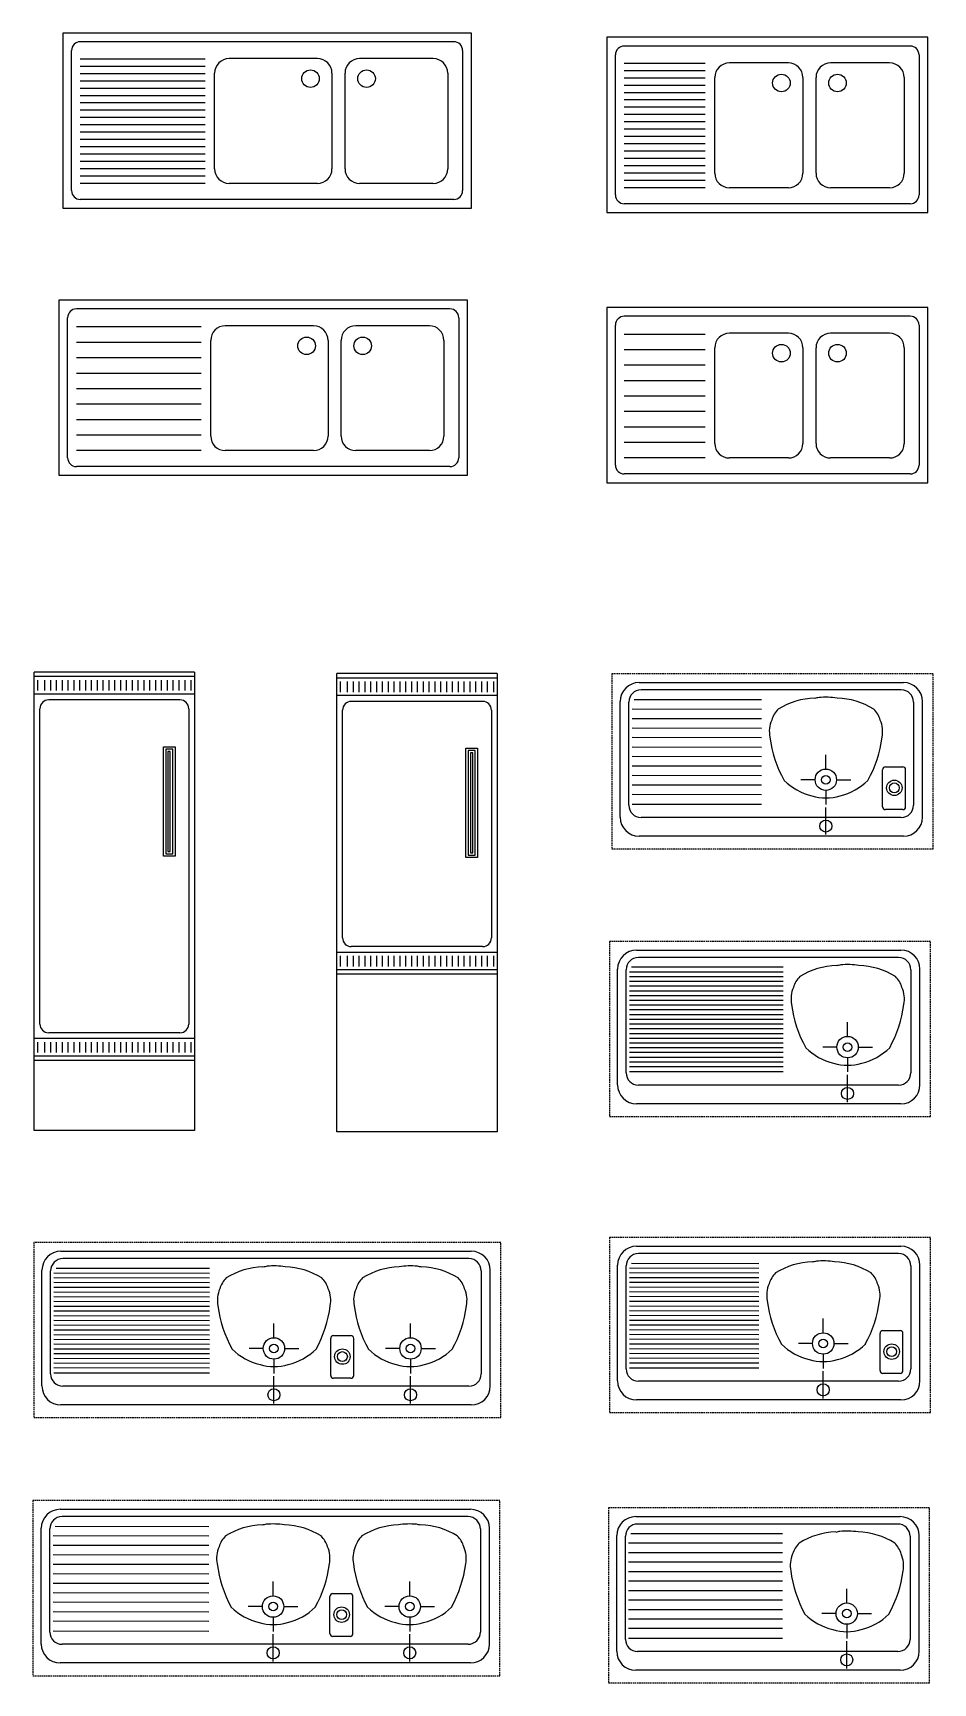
# Model space of a CAD drawing. Header units: millimetres. Extents: x 88 to 1405, y 80 to 747.
# Drawn here: x 88 to 449, y 85 to 747 of the extents above; entities that cross this region are included whole.
import ezdxf

# ---------------------------------------------------------------- set-up
doc = ezdxf.new("R2010")
doc.units = ezdxf.units.MM
doc.linetypes.add('AI9-LType1', pattern=[0.879429, 0.586286, -0.293143])

# ---------------------------------------------------------------- blocks, each defined once
blk = doc.blocks.new('10')
at = {"color": 0}
for p, q in [((3826.28, 14051.46), (3826.28, 13981.11)), ((3990.44, 14051.46), (3826.28, 14051.46)), ((3990.44, 13981.11), (3990.44, 14051.46)), ((3829.8, 13988.14), (3829.8, 14044.43)), ((3983.4, 14047.94), (3833.31, 14047.94)), ((3986.92, 14044.43), (3986.92, 13988.14)), ((3883.44, 14040.98), (3833.31, 14040.98)), ((3883.44, 14038.04), (3833.31, 14038.04)), ((3928.56, 14041.16), (3893.14, 14041.16)), ((3975.11, 14041.16), (3945.54, 14041.16)), ((3883.44, 14035.1), (3833.31, 14035.1)), ((3883.44, 14032.16), (3833.31, 14032.16)), ((3887.28, 13996.89), (3887.28, 14035.29)), ((3934.43, 14035.29), (3934.43, 13996.89)), ((3939.68, 13996.89), (3939.68, 14035.29)), ((3980.97, 14035.29), (3980.97, 13996.89)), ((3883.44, 14029.23), (3833.31, 14029.23)), ((3883.44, 14026.29), (3833.31, 14026.29)), ((3883.44, 14023.35), (3833.31, 14023.35)), ((3883.44, 14020.41), (3833.31, 14020.41)), ((3883.44, 14017.47), (3833.31, 14017.47)), ((3883.44, 14014.53), (3833.31, 14014.53)), ((3883.44, 14011.6), (3833.31, 14011.6)), ((3883.44, 14008.66), (3833.31, 14008.66)), ((3883.44, 14005.72), (3833.31, 14005.72)), ((3883.44, 14002.78), (3833.31, 14002.78)), ((3883.44, 13999.84), (3833.31, 13999.84)), ((3883.44, 13996.91), (3833.31, 13996.91)), ((3883.44, 13993.97), (3833.31, 13993.97)), ((3883.44, 13991.03), (3833.31, 13991.03)), ((3983.4, 13984.63), (3833.31, 13984.63)), ((3928.56, 13991.03), (3893.14, 13991.03)), ((3975.11, 13991.03), (3945.54, 13991.03)), ((3826.28, 13981.11), (3990.44, 13981.11))]:
    blk.add_line(p, q, dxfattribs=at)
for centre in [(3925.79, 14033.12), (3948.33, 14033.12)]:
    blk.add_circle(centre, 3.53, dxfattribs=at)
for points in [[(3833.31, 14047.94), (3831.37, 14047.94), (3829.8, 14046.37), (3829.8, 14044.43)], [(3986.92, 14044.43), (3986.92, 14046.37), (3985.35, 14047.94), (3983.4, 14047.94)], [(3893.14, 14041.16), (3889.9, 14041.16), (3887.28, 14038.53), (3887.28, 14035.29)], [(3934.43, 14035.29), (3934.43, 14038.53), (3931.8, 14041.16), (3928.56, 14041.16)], [(3945.54, 14041.16), (3942.31, 14041.16), (3939.68, 14038.53), (3939.68, 14035.29)], [(3980.97, 14035.29), (3980.97, 14038.53), (3978.35, 14041.16), (3975.11, 14041.16)], [(3887.28, 13996.89), (3887.28, 13993.65), (3889.9, 13991.03), (3893.14, 13991.03)], [(3928.56, 13991.03), (3931.8, 13991.03), (3934.43, 13993.65), (3934.43, 13996.89)], [(3939.68, 13996.89), (3939.68, 13993.65), (3942.31, 13991.03), (3945.54, 13991.03)], [(3975.11, 13991.03), (3978.35, 13991.03), (3980.97, 13993.65), (3980.97, 13996.89)], [(3829.8, 13988.14), (3829.8, 13986.2), (3831.37, 13984.63), (3833.31, 13984.63)], [(3983.4, 13984.63), (3985.35, 13984.63), (3986.92, 13986.2), (3986.92, 13988.14)]]:
    blk.add_open_spline(points, degree=3, dxfattribs=at)
blk = doc.blocks.new('11')
at = {"color": 0}
for p, q in [((4068.43, 14049.73), (4068.43, 13979.37)), ((4197.41, 14049.73), (4068.43, 14049.73)), ((4190.38, 14046.21), (4075.47, 14046.21)), ((4197.41, 13979.37), (4197.41, 14049.73)), ((4071.95, 13986.41), (4071.95, 14042.69)), ((4108, 14039.25), (4075.47, 14039.25)), ((4141.4, 14039.42), (4117.7, 14039.42)), ((4182.08, 14039.42), (4158.38, 14039.42)), ((4193.9, 14042.69), (4193.9, 13986.41)), ((4108, 14036.3), (4075.47, 14036.3)), ((4108, 14033.37), (4075.47, 14033.37)), ((4111.84, 13995.16), (4111.84, 14033.56)), ((4147.26, 14033.56), (4147.26, 13995.16)), ((4152.52, 13995.16), (4152.52, 14033.56)), ((4187.94, 14033.56), (4187.94, 13995.16)), ((4108, 14030.43), (4075.47, 14030.43)), ((4108, 14027.49), (4075.47, 14027.49)), ((4108, 14024.55), (4075.47, 14024.55)), ((4108, 14021.61), (4075.47, 14021.61)), ((4108, 14018.68), (4075.47, 14018.68)), ((4108, 14015.74), (4075.47, 14015.74)), ((4108, 14012.8), (4075.47, 14012.8)), ((4108, 14009.86), (4075.47, 14009.86)), ((4108, 14006.92), (4075.47, 14006.92)), ((4108, 14003.99), (4075.47, 14003.99)), ((4108, 14001.05), (4075.47, 14001.05)), ((4108, 13998.11), (4075.47, 13998.11)), ((4108, 13995.17), (4075.47, 13995.17)), ((4108, 13992.23), (4075.47, 13992.23)), ((4108, 13989.29), (4075.47, 13989.29)), ((4141.4, 13989.29), (4117.7, 13989.29)), ((4182.08, 13989.29), (4158.38, 13989.29)), ((4068.43, 13979.37), (4197.41, 13979.37)), ((4190.38, 13982.89), (4075.47, 13982.89))]:
    blk.add_line(p, q, dxfattribs=at)
for centre in [(4138.62, 14031.39), (4161.16, 14031.39)]:
    blk.add_circle(centre, 3.53, dxfattribs=at)
for points in [[(4075.47, 14046.21), (4073.52, 14046.21), (4071.95, 14044.63), (4071.95, 14042.69)], [(4193.9, 14042.69), (4193.9, 14044.63), (4192.32, 14046.21), (4190.38, 14046.21)], [(4117.7, 14039.42), (4114.46, 14039.42), (4111.84, 14036.8), (4111.84, 14033.56)], [(4147.26, 14033.56), (4147.26, 14036.8), (4144.64, 14039.42), (4141.4, 14039.42)], [(4158.38, 14039.42), (4155.15, 14039.42), (4152.52, 14036.8), (4152.52, 14033.56)], [(4187.94, 14033.56), (4187.94, 14036.8), (4185.32, 14039.42), (4182.08, 14039.42)], [(4111.84, 13995.16), (4111.84, 13991.92), (4114.46, 13989.29), (4117.7, 13989.29)], [(4141.4, 13989.29), (4144.64, 13989.29), (4147.26, 13991.92), (4147.26, 13995.16)], [(4152.52, 13995.16), (4152.52, 13991.92), (4155.15, 13989.29), (4158.38, 13989.29)], [(4182.08, 13989.29), (4185.32, 13989.29), (4187.94, 13991.92), (4187.94, 13995.16)], [(4071.95, 13986.41), (4071.95, 13984.47), (4073.52, 13982.89), (4075.47, 13982.89)], [(4190.38, 13982.89), (4192.32, 13982.89), (4193.9, 13984.47), (4193.9, 13986.41)]]:
    blk.add_open_spline(points, degree=3, dxfattribs=at)
blk = doc.blocks.new('12')
at = {"color": 0}
for p, q in [((3824.72, 13944.14), (3824.72, 13873.79)), ((3988.88, 13944.14), (3824.72, 13944.14)), ((3981.84, 13940.63), (3831.75, 13940.63)), ((3988.88, 13873.79), (3988.88, 13944.14)), ((3828.24, 13880.83), (3828.24, 13937.11)), ((3881.88, 13933.38), (3831.75, 13933.38)), ((3927, 13933.84), (3891.58, 13933.84)), ((3973.55, 13933.84), (3943.98, 13933.84)), ((3985.36, 13937.11), (3985.36, 13880.83)), ((3881.88, 13927.17), (3831.75, 13927.17)), ((3885.72, 13889.57), (3885.72, 13927.98)), ((3932.86, 13927.98), (3932.86, 13889.57)), ((3938.12, 13889.57), (3938.12, 13927.98)), ((3979.41, 13927.98), (3979.41, 13889.57)), ((3881.88, 13920.96), (3831.75, 13920.96)), ((3881.88, 13914.75), (3831.75, 13914.75)), ((3881.88, 13908.54), (3831.75, 13908.54)), ((3881.88, 13902.34), (3831.75, 13902.34)), ((3881.88, 13896.13), (3831.75, 13896.13)), ((3881.88, 13889.92), (3831.75, 13889.92)), ((3881.88, 13883.71), (3831.75, 13883.71)), ((3927, 13883.71), (3891.58, 13883.71)), ((3973.55, 13883.71), (3943.98, 13883.71)), ((3824.72, 13873.79), (3988.88, 13873.79)), ((3981.84, 13877.31), (3831.75, 13877.31))]:
    blk.add_line(p, q, dxfattribs=at)
for centre in [(3924.23, 13925.81), (3946.76, 13925.81)]:
    blk.add_circle(centre, 3.53, dxfattribs=at)
for points in [[(3831.75, 13940.63), (3829.81, 13940.63), (3828.24, 13939.05), (3828.24, 13937.11)], [(3985.36, 13937.11), (3985.36, 13939.05), (3983.79, 13940.63), (3981.84, 13940.63)], [(3891.58, 13933.84), (3888.34, 13933.84), (3885.72, 13931.21), (3885.72, 13927.98)], [(3932.86, 13927.98), (3932.86, 13931.21), (3930.24, 13933.84), (3927, 13933.84)], [(3943.98, 13933.84), (3940.75, 13933.84), (3938.12, 13931.21), (3938.12, 13927.98)], [(3979.41, 13927.98), (3979.41, 13931.21), (3976.78, 13933.84), (3973.55, 13933.84)], [(3885.72, 13889.57), (3885.72, 13886.34), (3888.34, 13883.71), (3891.58, 13883.71)], [(3927, 13883.71), (3930.24, 13883.71), (3932.86, 13886.34), (3932.86, 13889.57)], [(3938.12, 13889.57), (3938.12, 13886.34), (3940.75, 13883.71), (3943.98, 13883.71)], [(3973.55, 13883.71), (3976.78, 13883.71), (3979.41, 13886.34), (3979.41, 13889.57)], [(3828.24, 13880.83), (3828.24, 13878.88), (3829.81, 13877.31), (3831.75, 13877.31)], [(3981.84, 13877.31), (3983.79, 13877.31), (3985.36, 13878.88), (3985.36, 13880.83)]]:
    blk.add_open_spline(points, degree=3, dxfattribs=at)
blk = doc.blocks.new('13')
at = {"color": 0}
for p, q in [((4068.43, 13941.18), (4068.43, 13870.83)), ((4197.41, 13941.18), (4068.43, 13941.18)), ((4197.41, 13870.83), (4197.41, 13941.18)), ((4071.95, 13877.86), (4071.95, 13934.15)), ((4190.38, 13937.66), (4075.47, 13937.66)), ((4193.9, 13934.15), (4193.9, 13877.86)), ((4108, 13930.41), (4075.47, 13930.41)), ((4111.84, 13886.61), (4111.84, 13925.01)), ((4141.4, 13930.87), (4117.7, 13930.87)), ((4147.26, 13925.01), (4147.26, 13886.61)), ((4152.52, 13886.61), (4152.52, 13925.01)), ((4182.08, 13930.87), (4158.38, 13930.87)), ((4187.94, 13925.01), (4187.94, 13886.61)), ((4108, 13924.2), (4075.47, 13924.2)), ((4108, 13918), (4075.47, 13918)), ((4108, 13911.79), (4075.47, 13911.79)), ((4108, 13905.58), (4075.47, 13905.58)), ((4108, 13899.37), (4075.47, 13899.37)), ((4108, 13893.16), (4075.47, 13893.16)), ((4108, 13886.96), (4075.47, 13886.96)), ((4108, 13880.75), (4075.47, 13880.75)), ((4141.4, 13880.75), (4117.7, 13880.75)), ((4182.08, 13880.75), (4158.38, 13880.75)), ((4190.38, 13874.34), (4075.47, 13874.34)), ((4068.43, 13870.83), (4197.41, 13870.83))]:
    blk.add_line(p, q, dxfattribs=at)
for centre in [(4138.62, 13922.84), (4161.16, 13922.84)]:
    blk.add_circle(centre, 3.53, dxfattribs=at)
for points in [[(4075.47, 13937.66), (4073.52, 13937.66), (4071.95, 13936.09), (4071.95, 13934.15)], [(4193.9, 13934.15), (4193.9, 13936.09), (4192.32, 13937.66), (4190.38, 13937.66)], [(4117.7, 13930.87), (4114.46, 13930.87), (4111.84, 13928.25), (4111.84, 13925.01)], [(4147.26, 13925.01), (4147.26, 13928.25), (4144.64, 13930.87), (4141.4, 13930.87)], [(4158.38, 13930.87), (4155.15, 13930.87), (4152.52, 13928.25), (4152.52, 13925.01)], [(4187.94, 13925.01), (4187.94, 13928.25), (4185.32, 13930.87), (4182.08, 13930.87)], [(4111.84, 13886.61), (4111.84, 13883.37), (4114.46, 13880.75), (4117.7, 13880.75)], [(4141.4, 13880.75), (4144.64, 13880.75), (4147.26, 13883.37), (4147.26, 13886.61)], [(4152.52, 13886.61), (4152.52, 13883.37), (4155.15, 13880.75), (4158.38, 13880.75)], [(4182.08, 13880.75), (4185.32, 13880.75), (4187.94, 13883.37), (4187.94, 13886.61)], [(4071.95, 13877.86), (4071.95, 13875.92), (4073.52, 13874.34), (4075.47, 13874.34)], [(4190.38, 13874.34), (4192.32, 13874.34), (4193.9, 13875.92), (4193.9, 13877.86)]]:
    blk.add_open_spline(points, degree=3, dxfattribs=at)
blk = doc.blocks.new('14')
at = {"color": 0}
for p, q in [((3814.75, 13618.55), (3814.75, 13802.65)), ((3879.24, 13802.65), (3814.75, 13802.65)), ((3879.24, 13800.89), (3814.75, 13800.89)), ((3816.15, 13799.48), (3816.15, 13795.26)), ((3818.97, 13799.48), (3818.97, 13795.26)), ((3821.31, 13799.48), (3821.31, 13795.26)), ((3823.66, 13799.48), (3823.66, 13795.26)), ((3826, 13799.48), (3826, 13795.26)), ((3828.35, 13799.48), (3828.35, 13795.26)), ((3830.69, 13799.48), (3830.69, 13795.26)), ((3833.04, 13799.48), (3833.04, 13795.26)), ((3835.38, 13799.48), (3835.38, 13795.26)), ((3837.73, 13799.48), (3837.73, 13795.26)), ((3840.07, 13799.48), (3840.07, 13795.26)), ((3842.42, 13799.48), (3842.42, 13795.26)), ((3844.76, 13799.48), (3844.76, 13795.26)), ((3847.11, 13799.48), (3847.11, 13795.26)), ((3849.46, 13799.48), (3849.46, 13795.26)), ((3851.8, 13799.48), (3851.8, 13795.26)), ((3854.14, 13799.48), (3854.14, 13795.26)), ((3856.49, 13799.48), (3856.49, 13795.26)), ((3858.83, 13799.48), (3858.83, 13795.26)), ((3861.18, 13799.48), (3861.18, 13795.26)), ((3863.53, 13799.48), (3863.53, 13795.26)), ((3865.87, 13799.48), (3865.87, 13795.26)), ((3868.22, 13799.48), (3868.22, 13795.26)), ((3870.56, 13799.48), (3870.56, 13795.26)), ((3872.91, 13799.48), (3872.91, 13795.26)), ((3875.25, 13799.48), (3875.25, 13795.26)), ((3877.83, 13795.26), (3877.83, 13799.48)), ((3879.24, 13802.65), (3879.24, 13618.55)), ((3879.24, 13793.85), (3814.75, 13793.85)), ((3817.09, 13661.35), (3817.09, 13787.99)), ((3873.37, 13791.51), (3820.61, 13791.51)), ((3876.89, 13787.99), (3876.89, 13661.35)), ((3866.68, 13728.73), (3866.68, 13772.69)), ((3866.68, 13772.69), (3871.37, 13772.69)), ((3871.37, 13772.69), (3871.37, 13728.73)), ((3867.62, 13771.75), (3867.62, 13729.67)), ((3870.43, 13771.75), (3867.62, 13771.75)), ((3868.55, 13770.81), (3868.55, 13730.61)), ((3869.49, 13770.81), (3868.55, 13770.81)), ((3869.49, 13730.61), (3869.49, 13770.81)), ((3870.43, 13729.67), (3870.43, 13771.75)), ((3871.37, 13728.73), (3866.68, 13728.73)), ((3867.62, 13729.67), (3870.43, 13729.67)), ((3868.55, 13730.61), (3869.49, 13730.61)), ((3879.24, 13655.49), (3814.75, 13655.49)), ((3816.15, 13654.08), (3816.15, 13649.86)), ((3818.97, 13654.08), (3818.97, 13649.86)), ((3873.37, 13657.84), (3820.61, 13657.84)), ((3821.31, 13654.08), (3821.31, 13649.86)), ((3823.66, 13654.08), (3823.66, 13649.86)), ((3826, 13654.08), (3826, 13649.86)), ((3828.35, 13654.08), (3828.35, 13649.86)), ((3830.69, 13654.08), (3830.69, 13649.86)), ((3833.04, 13654.08), (3833.04, 13649.86)), ((3835.38, 13654.08), (3835.38, 13649.86)), ((3837.73, 13654.08), (3837.73, 13649.86)), ((3840.07, 13654.08), (3840.07, 13649.86)), ((3842.42, 13654.08), (3842.42, 13649.86)), ((3844.76, 13654.08), (3844.76, 13649.86)), ((3847.11, 13654.08), (3847.11, 13649.86)), ((3849.46, 13654.08), (3849.46, 13649.86)), ((3851.8, 13654.08), (3851.8, 13649.86)), ((3854.14, 13654.08), (3854.14, 13649.86)), ((3856.49, 13654.08), (3856.49, 13649.86)), ((3858.83, 13654.08), (3858.83, 13649.86)), ((3861.18, 13654.08), (3861.18, 13649.86)), ((3863.53, 13654.08), (3863.53, 13649.86)), ((3865.87, 13654.08), (3865.87, 13649.86)), ((3868.22, 13654.08), (3868.22, 13649.86)), ((3870.56, 13654.08), (3870.56, 13649.86)), ((3872.91, 13654.08), (3872.91, 13649.86)), ((3875.25, 13654.08), (3875.25, 13649.86)), ((3877.83, 13649.86), (3877.83, 13654.08)), ((3879.24, 13648.45), (3814.75, 13648.45)), ((3879.24, 13646.69), (3814.75, 13646.69)), ((3879.24, 13618.55), (3814.75, 13618.55))]:
    blk.add_line(p, q, dxfattribs=at)
for points in [[(3820.61, 13791.51), (3818.67, 13791.51), (3817.09, 13789.93), (3817.09, 13787.99)], [(3876.89, 13787.99), (3876.89, 13789.93), (3875.32, 13791.51), (3873.37, 13791.51)], [(3817.09, 13661.35), (3817.09, 13659.41), (3818.67, 13657.84), (3820.61, 13657.84)], [(3873.37, 13657.84), (3875.32, 13657.84), (3876.89, 13659.41), (3876.89, 13661.35)]]:
    blk.add_open_spline(points, degree=3, dxfattribs=at)
blk = doc.blocks.new('15')
at = {"color": 0}
for p, q in [((3936.33, 13618), (3936.32, 13802.09)), ((4000.81, 13802.09), (3936.33, 13802.09)), ((4000.81, 13800.33), (3936.33, 13800.33)), ((4000.81, 13802.09), (4000.81, 13618)), ((4000.81, 13793.3), (3936.33, 13793.3)), ((3937.73, 13798.92), (3937.73, 13794.7)), ((3940.55, 13798.92), (3940.55, 13794.7)), ((3942.89, 13798.92), (3942.89, 13794.7)), ((3945.24, 13798.92), (3945.24, 13794.7)), ((3947.58, 13798.92), (3947.58, 13794.7)), ((3949.92, 13798.92), (3949.92, 13794.7)), ((3952.27, 13798.92), (3952.27, 13794.7)), ((3954.62, 13798.92), (3954.62, 13794.7)), ((3956.96, 13798.92), (3956.96, 13794.7)), ((3959.31, 13798.92), (3959.31, 13794.7)), ((3961.65, 13798.92), (3961.65, 13794.7)), ((3964, 13798.92), (3964, 13794.7)), ((3966.34, 13798.92), (3966.34, 13794.7)), ((3968.69, 13798.92), (3968.69, 13794.7)), ((3971.03, 13798.92), (3971.03, 13794.7)), ((3973.38, 13798.92), (3973.38, 13794.7)), ((3975.72, 13798.92), (3975.72, 13794.7)), ((3978.07, 13798.92), (3978.07, 13794.7)), ((3980.41, 13798.92), (3980.41, 13794.7)), ((3982.76, 13798.92), (3982.76, 13794.7)), ((3985.1, 13798.92), (3985.1, 13794.7)), ((3987.45, 13798.92), (3987.45, 13794.7)), ((3989.79, 13798.92), (3989.79, 13794.7)), ((3992.14, 13798.92), (3992.14, 13794.7)), ((3994.48, 13798.92), (3994.48, 13794.7)), ((3996.83, 13798.92), (3996.83, 13794.7)), ((3999.41, 13794.7), (3999.41, 13798.92)), ((3938.67, 13695.97), (3938.67, 13787.43)), ((3994.95, 13790.95), (3942.19, 13790.95)), ((3998.47, 13787.43), (3998.47, 13695.97)), ((3988.25, 13728.17), (3988.25, 13772.13)), ((3988.25, 13772.13), (3992.95, 13772.13)), ((3989.19, 13771.19), (3989.19, 13729.11)), ((3992, 13771.19), (3989.19, 13771.19)), ((3990.13, 13770.25), (3990.13, 13730.05)), ((3991.07, 13770.25), (3990.13, 13770.25)), ((3991.07, 13730.05), (3991.07, 13770.25)), ((3992, 13729.11), (3992, 13771.19)), ((3992.95, 13772.13), (3992.95, 13728.17)), ((3992.95, 13728.17), (3988.25, 13728.17)), ((3989.19, 13729.11), (3992, 13729.11)), ((3990.13, 13730.05), (3991.07, 13730.05)), ((4000.81, 13690.11), (3936.33, 13690.11)), ((3937.73, 13688.7), (3937.73, 13684.48)), ((3940.55, 13688.7), (3940.55, 13684.48)), ((3994.95, 13692.45), (3942.19, 13692.45)), ((3942.89, 13688.7), (3942.89, 13684.48)), ((3945.24, 13688.7), (3945.24, 13684.48)), ((3947.58, 13688.7), (3947.58, 13684.48)), ((3949.92, 13688.7), (3949.92, 13684.48)), ((3952.27, 13688.7), (3952.27, 13684.48)), ((3954.62, 13688.7), (3954.62, 13684.48)), ((3956.96, 13688.7), (3956.96, 13684.48)), ((3959.31, 13688.7), (3959.31, 13684.48)), ((3961.65, 13688.7), (3961.65, 13684.48)), ((3964, 13688.7), (3964, 13684.48)), ((3966.34, 13688.7), (3966.34, 13684.48)), ((3968.69, 13688.7), (3968.69, 13684.48)), ((3971.03, 13688.7), (3971.03, 13684.48)), ((3973.38, 13688.7), (3973.38, 13684.48)), ((3975.72, 13688.7), (3975.72, 13684.48)), ((3978.07, 13688.7), (3978.07, 13684.48)), ((3980.41, 13688.7), (3980.41, 13684.48)), ((3982.76, 13688.7), (3982.76, 13684.48)), ((3985.1, 13688.7), (3985.1, 13684.48)), ((3987.45, 13688.7), (3987.45, 13684.48)), ((3989.79, 13688.7), (3989.79, 13684.48)), ((3992.14, 13688.7), (3992.14, 13684.48)), ((3994.48, 13688.7), (3994.48, 13684.48)), ((3996.83, 13688.7), (3996.83, 13684.48)), ((3999.41, 13684.48), (3999.41, 13688.7)), ((4000.81, 13683.07), (3936.33, 13683.07)), ((4000.81, 13681.31), (3936.33, 13681.31)), ((4000.81, 13618), (3936.33, 13618))]:
    blk.add_line(p, q, dxfattribs=at)
for points in [[(3942.19, 13790.95), (3940.24, 13790.95), (3938.67, 13789.38), (3938.67, 13787.43)], [(3998.47, 13787.43), (3998.47, 13789.38), (3996.9, 13790.95), (3994.95, 13790.95)], [(3938.67, 13695.97), (3938.67, 13694.03), (3940.24, 13692.45), (3942.19, 13692.45)], [(3994.95, 13692.45), (3996.9, 13692.45), (3998.47, 13694.03), (3998.47, 13695.97)]]:
    blk.add_open_spline(points, degree=3, dxfattribs=at)
blk = doc.blocks.new('16')
at = {"color": 0, "linetype": 'AI9-LType1'}
for p, q in [((4070.54, 13802.04), (4070.54, 13731.69)), ((4199.52, 13802.04), (4070.54, 13802.04)), ((4199.52, 13731.69), (4199.52, 13802.04)), ((4070.54, 13731.69), (4199.52, 13731.69))]:
    blk.add_line(p, q, dxfattribs=at)
at = {"color": 0}
for p, q in [((4081.46, 13798.52), (4187.69, 13798.52)), ((4186.76, 13795.56), (4082.22, 13795.56)), ((4073.83, 13744.41), (4073.83, 13790.89)), ((4077.31, 13749.23), (4077.31, 13790.65)), ((4130.61, 13787.72), (4078.59, 13787.82)), ((4130.61, 13791.53), (4079.48, 13791.62)), ((4191.66, 13790.65), (4191.66, 13749.23)), ((4195.32, 13744.41), (4195.32, 13790.89)), ((4130.61, 13783.91), (4078.59, 13784)), ((4130.61, 13780.1), (4078.59, 13780.19)), ((4130.61, 13776.29), (4078.59, 13776.39)), ((4130.61, 13772.48), (4078.59, 13772.58)), ((4130.61, 13768.67), (4078.59, 13768.77)), ((4156.46, 13763.77), (4156.46, 13769.45)), ((4130.61, 13764.86), (4078.59, 13764.96)), ((4130.61, 13761.05), (4078.59, 13761.15)), ((4152.15, 13759.47), (4146.47, 13759.47)), ((4160.76, 13759.47), (4166.44, 13759.47)), ((4179.28, 13748.65), (4179.28, 13763.5)), ((4180.45, 13764.68), (4187.35, 13764.68)), ((4188.52, 13748.65), (4188.52, 13763.5)), ((4130.61, 13757.24), (4078.59, 13757.34)), ((4130.61, 13753.44), (4078.59, 13753.53)), ((4156.46, 13755.17), (4156.46, 13749.48)), ((4078.59, 13749.72), (4130.61, 13749.63)), ((4156.46, 13737.42), (4156.46, 13748.34)), ((4187.35, 13747.48), (4180.45, 13747.48)), ((4186.76, 13744.32), (4082.22, 13744.32)), ((4187.69, 13736.78), (4081.46, 13736.78))]:
    blk.add_line(p, q, dxfattribs=at)
for centre, radius in [((4156.46, 13759.47), 4.3), ((4156.46, 13759.47), 1.72), ((4183.98, 13756.21), 3.11), ((4183.98, 13756.21), 1.98), ((4156.46, 13740.87), 2.42)]:
    blk.add_circle(centre, radius, dxfattribs=at)
for points in [[(4081.46, 13798.52), (4077.25, 13798.52), (4073.83, 13795.1), (4073.83, 13790.89)], [(4082.22, 13795.56), (4079.51, 13795.56), (4077.31, 13793.36), (4077.31, 13790.65)], [(4153.72, 13792.48), (4153.16, 13792.39), (4152.61, 13792.26), (4152.07, 13792.11)], [(4161.01, 13792.25), (4158.6, 13792.66), (4156.15, 13792.73), (4153.72, 13792.48)], [(4191.66, 13790.65), (4191.66, 13793.36), (4189.47, 13795.56), (4186.76, 13795.56)], [(4195.32, 13790.89), (4195.32, 13795.1), (4191.91, 13798.52), (4187.69, 13798.52)], [(4137.34, 13787.82), (4136.11, 13786.6), (4135.21, 13785.09), (4134.72, 13783.44)], [(4152.03, 13792.25), (4146.83, 13792.1), (4141.76, 13790.57), (4137.34, 13787.82)], [(4175.71, 13787.82), (4171.29, 13790.57), (4166.22, 13792.1), (4161.01, 13792.25)], [(4178.33, 13783.44), (4177.84, 13785.09), (4176.94, 13786.6), (4175.71, 13787.82)], [(4134.72, 13783.44), (4133.77, 13781.29), (4133.51, 13778.91), (4133.98, 13776.61)], [(4179.07, 13776.61), (4179.54, 13778.91), (4179.28, 13781.29), (4178.33, 13783.43)], [(4133.98, 13776.61), (4134.75, 13770.51), (4136.68, 13764.61), (4139.66, 13759.22)], [(4173.39, 13759.22), (4176.37, 13764.61), (4178.3, 13770.51), (4179.07, 13776.61)], [(4180.45, 13764.68), (4179.81, 13764.68), (4179.28, 13764.15), (4179.28, 13763.5)], [(4188.52, 13763.5), (4188.52, 13764.15), (4187.99, 13764.68), (4187.35, 13764.68)], [(4139.66, 13759.22), (4142.77, 13756.18), (4146.64, 13754.03), (4150.87, 13753.02)], [(4150.87, 13753.02), (4154.56, 13751.91), (4158.49, 13751.91), (4162.18, 13753.02)], [(4162.18, 13753.02), (4166.41, 13754.03), (4170.28, 13756.18), (4173.39, 13759.22)], [(4077.31, 13749.23), (4077.31, 13746.52), (4079.51, 13744.32), (4082.22, 13744.32)], [(4179.28, 13748.65), (4179.28, 13748), (4179.81, 13747.48), (4180.45, 13747.48)], [(4186.76, 13744.32), (4189.47, 13744.32), (4191.66, 13746.52), (4191.66, 13749.23)], [(4187.35, 13747.48), (4187.99, 13747.48), (4188.52, 13748), (4188.52, 13748.65)], [(4073.83, 13744.41), (4073.83, 13740.2), (4077.25, 13736.78), (4081.46, 13736.78)], [(4187.69, 13736.78), (4191.91, 13736.78), (4195.32, 13740.2), (4195.32, 13744.41)]]:
    blk.add_open_spline(points, degree=3, dxfattribs=at)
blk = doc.blocks.new('17')
at = {"color": 0, "linetype": 'AI9-LType1'}
for p, q in [((4069.49, 13694.55), (4069.49, 13624.19)), ((4198.47, 13694.55), (4069.49, 13694.55)), ((4198.47, 13624.19), (4198.47, 13694.55)), ((4069.49, 13624.19), (4198.47, 13624.19))]:
    blk.add_line(p, q, dxfattribs=at)
at = {"color": 0}
for p, q in [((4080.41, 13691.03), (4186.64, 13691.03)), ((4185.7, 13688.07), (4081.16, 13688.07)), ((4072.77, 13636.92), (4072.77, 13683.39)), ((4076.26, 13641.73), (4076.26, 13683.16)), ((4139.34, 13682.22), (4077.53, 13682.22)), ((4139.34, 13680.32), (4077.53, 13680.32)), ((4139.34, 13684.13), (4078.42, 13684.13)), ((4190.61, 13683.16), (4190.61, 13641.73)), ((4194.27, 13636.92), (4194.27, 13683.39)), ((4139.34, 13678.41), (4077.53, 13678.41)), ((4139.34, 13676.51), (4077.53, 13676.51)), ((4139.34, 13674.61), (4077.53, 13674.61)), ((4139.34, 13672.7), (4077.53, 13672.7)), ((4139.34, 13670.8), (4077.53, 13670.8)), ((4139.34, 13668.89), (4077.53, 13668.89)), ((4139.34, 13666.99), (4077.53, 13666.99)), ((4139.34, 13665.08), (4077.53, 13665.08)), ((4139.34, 13663.18), (4077.53, 13663.18)), ((4139.34, 13661.27), (4077.53, 13661.27)), ((4165.18, 13656.37), (4165.18, 13662.05)), ((4139.34, 13659.37), (4077.53, 13659.37)), ((4139.34, 13657.46), (4077.53, 13657.46)), ((4139.34, 13655.56), (4077.53, 13655.56)), ((4139.34, 13653.65), (4077.53, 13653.65)), ((4139.34, 13651.75), (4077.53, 13651.75)), ((4139.34, 13649.85), (4077.53, 13649.85)), ((4139.34, 13647.94), (4077.53, 13647.94)), ((4160.87, 13652.06), (4155.2, 13652.06)), ((4165.18, 13647.77), (4165.18, 13642.08)), ((4169.48, 13652.06), (4175.16, 13652.06)), ((4139.34, 13646.04), (4077.53, 13646.04)), ((4139.34, 13644.13), (4077.53, 13644.13)), ((4077.53, 13642.23), (4139.34, 13642.23)), ((4165.18, 13630.02), (4165.18, 13640.94)), ((4185.7, 13636.82), (4081.16, 13636.82)), ((4186.64, 13629.29), (4080.41, 13629.29))]:
    blk.add_line(p, q, dxfattribs=at)
for centre, radius in [((4165.18, 13652.06), 4.3), ((4165.18, 13652.06), 1.72), ((4165.18, 13633.46), 2.42)]:
    blk.add_circle(centre, radius, dxfattribs=at)
for points in [[(4080.41, 13691.03), (4076.19, 13691.03), (4072.77, 13687.61), (4072.77, 13683.39)], [(4081.16, 13688.07), (4078.45, 13688.07), (4076.25, 13685.87), (4076.25, 13683.16)], [(4190.61, 13683.16), (4190.61, 13685.87), (4188.41, 13688.07), (4185.7, 13688.07)], [(4194.27, 13683.39), (4194.27, 13687.61), (4190.85, 13691.03), (4186.64, 13691.03)], [(4146.06, 13680.42), (4144.83, 13679.2), (4143.93, 13677.69), (4143.45, 13676.04)], [(4160.75, 13684.85), (4155.55, 13684.7), (4150.48, 13683.17), (4146.06, 13680.42)], [(4162.44, 13685.08), (4161.88, 13684.99), (4161.33, 13684.86), (4160.79, 13684.71)], [(4169.74, 13684.85), (4167.32, 13685.25), (4164.87, 13685.33), (4162.44, 13685.08)], [(4184.43, 13680.42), (4180.01, 13683.17), (4174.94, 13684.7), (4169.73, 13684.85)], [(4187.05, 13676.04), (4186.56, 13677.69), (4185.66, 13679.2), (4184.43, 13680.42)], [(4143.44, 13676.04), (4142.49, 13673.89), (4142.23, 13671.51), (4142.7, 13669.21)], [(4187.79, 13669.21), (4188.26, 13671.51), (4188, 13673.89), (4187.05, 13676.03)], [(4142.7, 13669.21), (4143.47, 13663.11), (4145.4, 13657.2), (4148.38, 13651.82)], [(4182.11, 13651.82), (4185.09, 13657.2), (4187.02, 13663.11), (4187.79, 13669.21)], [(4148.38, 13651.82), (4151.49, 13648.78), (4155.37, 13646.64), (4159.59, 13645.62)], [(4170.9, 13645.62), (4175.13, 13646.64), (4179, 13648.78), (4182.11, 13651.82)], [(4076.25, 13641.73), (4076.25, 13639.02), (4078.45, 13636.82), (4081.16, 13636.82)], [(4159.59, 13645.62), (4163.28, 13644.51), (4167.21, 13644.51), (4170.9, 13645.62)], [(4185.7, 13636.82), (4188.41, 13636.82), (4190.61, 13639.02), (4190.61, 13641.73)], [(4072.77, 13636.92), (4072.77, 13632.7), (4076.19, 13629.29), (4080.41, 13629.29)], [(4186.64, 13629.29), (4190.85, 13629.29), (4194.27, 13632.7), (4194.27, 13636.92)]]:
    blk.add_open_spline(points, degree=3, dxfattribs=at)
blk = doc.blocks.new('18')
at = {"color": 0, "linetype": 'AI9-LType1'}
for p, q in [((4069.49, 13588.87), (4069.49, 13518.51)), ((4198.47, 13588.87), (4069.49, 13588.87)), ((4198.47, 13518.51), (4198.47, 13588.87)), ((4069.49, 13518.51), (4198.47, 13518.51))]:
    blk.add_line(p, q, dxfattribs=at)
at = {"color": 0}
for p, q in [((4080.41, 13585.34), (4186.64, 13585.34)), ((4185.7, 13582.38), (4081.16, 13582.38)), ((4072.77, 13531.24), (4072.77, 13577.71)), ((4076.26, 13536.05), (4076.26, 13577.48)), ((4129.56, 13576.45), (4077.53, 13576.54)), ((4129.56, 13574.54), (4077.53, 13574.64)), ((4129.56, 13578.35), (4078.42, 13578.45)), ((4190.61, 13577.48), (4190.61, 13536.05)), ((4194.27, 13531.24), (4194.27, 13577.71)), ((4129.56, 13572.64), (4077.53, 13572.73)), ((4129.56, 13570.74), (4077.53, 13570.83)), ((4129.56, 13568.83), (4077.53, 13568.92)), ((4129.56, 13566.93), (4077.53, 13567.02)), ((4129.56, 13565.02), (4077.53, 13565.11)), ((4129.56, 13563.12), (4077.53, 13563.21)), ((4129.56, 13561.21), (4077.53, 13561.3)), ((4129.56, 13559.31), (4077.53, 13559.4)), ((4129.56, 13557.4), (4077.53, 13557.5)), ((4129.56, 13555.5), (4077.53, 13555.59)), ((4155.4, 13550.59), (4155.4, 13556.28)), ((4129.56, 13553.59), (4077.53, 13553.69)), ((4129.56, 13551.69), (4077.53, 13551.78)), ((4129.56, 13549.78), (4077.53, 13549.88)), ((4129.56, 13547.88), (4077.53, 13547.97)), ((4178.23, 13535.48), (4178.23, 13550.33)), ((4179.4, 13551.5), (4186.29, 13551.5)), ((4187.46, 13535.48), (4187.46, 13550.33)), ((4129.56, 13545.97), (4077.53, 13546.07)), ((4129.56, 13544.07), (4077.53, 13544.16)), ((4129.56, 13542.16), (4077.53, 13542.26)), ((4151.1, 13546.29), (4145.42, 13546.29)), ((4155.4, 13541.99), (4155.4, 13536.31)), ((4159.71, 13546.29), (4165.39, 13546.29)), ((4129.56, 13540.26), (4077.53, 13540.35)), ((4129.56, 13538.36), (4077.53, 13538.45)), ((4077.53, 13536.55), (4129.56, 13536.45)), ((4155.4, 13524.24), (4155.4, 13535.17)), ((4186.29, 13534.3), (4179.4, 13534.3)), ((4185.7, 13531.14), (4081.16, 13531.14)), ((4186.64, 13523.6), (4080.41, 13523.6))]:
    blk.add_line(p, q, dxfattribs=at)
for centre, radius in [((4155.4, 13546.29), 4.3), ((4155.4, 13546.29), 1.72), ((4182.92, 13543.03), 3.11), ((4182.92, 13543.03), 1.98), ((4155.4, 13527.69), 2.42)]:
    blk.add_circle(centre, radius, dxfattribs=at)
for points in [[(4080.41, 13585.34), (4076.19, 13585.34), (4072.77, 13581.93), (4072.77, 13577.71)], [(4081.16, 13582.38), (4078.45, 13582.38), (4076.25, 13580.19), (4076.25, 13577.48)], [(4190.61, 13577.48), (4190.61, 13580.19), (4188.41, 13582.38), (4185.7, 13582.38)], [(4194.27, 13577.71), (4194.27, 13581.93), (4190.85, 13585.34), (4186.64, 13585.34)], [(4136.28, 13574.64), (4135.06, 13573.42), (4134.16, 13571.92), (4133.67, 13570.26)], [(4150.98, 13579.08), (4145.77, 13578.93), (4140.7, 13577.4), (4136.28, 13574.64)], [(4152.66, 13579.3), (4152.11, 13579.21), (4151.56, 13579.09), (4151.02, 13578.94)], [(4159.96, 13579.08), (4157.55, 13579.48), (4155.09, 13579.56), (4152.66, 13579.3)], [(4174.65, 13574.64), (4170.24, 13577.4), (4165.16, 13578.93), (4159.96, 13579.08)], [(4177.27, 13570.26), (4176.78, 13571.92), (4175.88, 13573.42), (4174.66, 13574.64)], [(4133.67, 13570.26), (4132.71, 13568.12), (4132.45, 13565.73), (4132.92, 13563.44)], [(4178.01, 13563.44), (4178.48, 13565.73), (4178.22, 13568.12), (4177.27, 13570.26)], [(4132.92, 13563.44), (4133.7, 13557.33), (4135.62, 13551.43), (4138.61, 13546.05)], [(4172.33, 13546.05), (4175.32, 13551.43), (4177.24, 13557.33), (4178.02, 13563.44)], [(4179.4, 13551.5), (4178.75, 13551.5), (4178.23, 13550.98), (4178.23, 13550.33)], [(4187.46, 13550.33), (4187.46, 13550.98), (4186.94, 13551.5), (4186.29, 13551.5)], [(4138.61, 13546.05), (4141.71, 13543), (4145.59, 13540.86), (4149.82, 13539.84)], [(4161.12, 13539.84), (4165.35, 13540.86), (4169.23, 13543), (4172.34, 13546.05)], [(4076.25, 13536.05), (4076.25, 13533.34), (4078.45, 13531.15), (4081.16, 13531.15)], [(4149.82, 13539.84), (4153.51, 13538.74), (4157.44, 13538.74), (4161.12, 13539.85)], [(4178.23, 13535.48), (4178.23, 13534.83), (4178.75, 13534.3), (4179.4, 13534.3)], [(4185.7, 13531.15), (4188.41, 13531.15), (4190.61, 13533.34), (4190.61, 13536.05)], [(4186.29, 13534.3), (4186.94, 13534.3), (4187.46, 13534.83), (4187.46, 13535.48)], [(4072.77, 13531.24), (4072.77, 13527.02), (4076.19, 13523.6), (4080.41, 13523.6)], [(4186.64, 13523.6), (4190.85, 13523.6), (4194.27, 13527.02), (4194.27, 13531.24)]]:
    blk.add_open_spline(points, degree=3, dxfattribs=at)
blk = doc.blocks.new('19')
at = {"color": 0, "linetype": 'AI9-LType1'}
for p, q in [((4069.18, 13480.27), (4069.18, 13409.92)), ((4198.16, 13480.27), (4069.18, 13480.27)), ((4198.16, 13409.92), (4198.16, 13480.27)), ((4069.18, 13409.92), (4198.16, 13409.92))]:
    blk.add_line(p, q, dxfattribs=at)
at = {"color": 0}
for p, q in [((4080.1, 13476.75), (4186.32, 13476.75)), ((4072.46, 13422.64), (4072.46, 13469.11)), ((4075.94, 13427.45), (4075.94, 13468.88)), ((4139.02, 13469.85), (4078.11, 13469.85)), ((4185.39, 13473.78), (4080.85, 13473.78)), ((4190.3, 13468.88), (4190.3, 13427.45)), ((4193.95, 13422.64), (4193.95, 13469.11)), ((4139.02, 13466.04), (4077.22, 13466.04)), ((4139.02, 13462.23), (4077.22, 13462.23)), ((4139.02, 13458.42), (4077.22, 13458.42)), ((4139.02, 13454.61), (4077.22, 13454.61)), ((4139.02, 13450.81), (4077.22, 13450.81)), ((4164.87, 13442.09), (4164.87, 13447.77)), ((4139.02, 13447), (4077.22, 13447)), ((4139.02, 13443.18), (4077.22, 13443.18)), ((4139.02, 13439.37), (4077.22, 13439.37)), ((4139.02, 13435.56), (4077.22, 13435.56)), ((4160.56, 13437.79), (4154.88, 13437.79)), ((4169.17, 13437.79), (4174.85, 13437.79)), ((4139.02, 13431.76), (4077.22, 13431.76)), ((4077.22, 13427.95), (4139.02, 13427.95)), ((4164.87, 13433.49), (4164.87, 13427.8)), ((4185.39, 13422.55), (4080.85, 13422.55)), ((4164.87, 13415.74), (4164.87, 13426.67)), ((4186.32, 13415.01), (4080.1, 13415.01))]:
    blk.add_line(p, q, dxfattribs=at)
for centre, radius in [((4164.87, 13437.79), 4.3), ((4164.87, 13437.79), 1.72), ((4164.87, 13419.19), 2.42)]:
    blk.add_circle(centre, radius, dxfattribs=at)
for points in [[(4080.1, 13476.75), (4075.88, 13476.75), (4072.46, 13473.33), (4072.46, 13469.11)], [(4193.96, 13469.11), (4193.96, 13473.33), (4190.54, 13476.75), (4186.32, 13476.75)], [(4080.85, 13473.78), (4078.14, 13473.78), (4075.94, 13471.59), (4075.94, 13468.88)], [(4160.44, 13470.57), (4155.24, 13470.43), (4150.17, 13468.9), (4145.75, 13466.14)], [(4162.12, 13470.8), (4161.57, 13470.71), (4161.02, 13470.58), (4160.48, 13470.43)], [(4169.42, 13470.57), (4167.01, 13470.98), (4164.56, 13471.06), (4162.12, 13470.8)], [(4184.12, 13466.14), (4179.7, 13468.9), (4174.63, 13470.43), (4169.42, 13470.57)], [(4190.3, 13468.88), (4190.3, 13471.59), (4188.1, 13473.78), (4185.39, 13473.78)], [(4143.13, 13461.76), (4142.18, 13459.61), (4141.92, 13457.23), (4142.39, 13454.93)], [(4145.75, 13466.14), (4144.52, 13464.92), (4143.62, 13463.41), (4143.13, 13461.76)], [(4186.74, 13461.76), (4186.25, 13463.41), (4185.35, 13464.92), (4184.12, 13466.14)], [(4187.48, 13454.93), (4187.95, 13457.23), (4187.69, 13459.61), (4186.73, 13461.76)], [(4142.39, 13454.93), (4143.16, 13448.83), (4145.09, 13442.93), (4148.07, 13437.55)], [(4181.8, 13437.55), (4184.78, 13442.93), (4186.71, 13448.83), (4187.48, 13454.93)], [(4148.07, 13437.55), (4151.18, 13434.5), (4155.05, 13432.36), (4159.28, 13431.34)], [(4170.59, 13431.34), (4174.82, 13432.36), (4178.69, 13434.5), (4181.8, 13437.54)], [(4159.28, 13431.34), (4162.97, 13430.23), (4166.9, 13430.23), (4170.59, 13431.34)], [(4072.46, 13422.64), (4072.46, 13418.43), (4075.88, 13415.01), (4080.1, 13415.01)], [(4075.94, 13427.45), (4075.94, 13424.74), (4078.14, 13422.55), (4080.85, 13422.55)], [(4185.39, 13422.55), (4188.1, 13422.55), (4190.3, 13424.74), (4190.3, 13427.45)], [(4186.32, 13415.01), (4190.54, 13415.01), (4193.96, 13418.43), (4193.96, 13422.64)]]:
    blk.add_open_spline(points, degree=3, dxfattribs=at)
blk = doc.blocks.new('20')
at = {"color": 0, "linetype": 'AI9-LType1'}
for p, q in [((3814.62, 13586.87), (3814.62, 13516.51)), ((4002.23, 13586.87), (3814.62, 13586.87)), ((4002.23, 13516.51), (4002.23, 13586.87)), ((3814.62, 13516.51), (4002.23, 13516.51))]:
    blk.add_line(p, q, dxfattribs=at)
at = {"color": 0}
for p, q in [((3825.54, 13583.34), (3990.4, 13583.34)), ((3989.47, 13580.38), (3826.3, 13580.38)), ((3817.91, 13529.24), (3817.91, 13575.71)), ((3821.39, 13534.05), (3821.39, 13575.47)), ((3885.26, 13574.44), (3822.67, 13574.54)), ((3885.26, 13576.35), (3823.56, 13576.44)), ((3994.37, 13575.47), (3994.37, 13534.05)), ((3998.03, 13529.24), (3998.03, 13575.71)), ((3885.26, 13572.54), (3822.67, 13572.63)), ((3885.26, 13570.64), (3822.67, 13570.73)), ((3885.26, 13568.73), (3822.67, 13568.83)), ((3885.26, 13566.83), (3822.67, 13566.92)), ((3885.26, 13564.92), (3822.67, 13565.02)), ((3885.26, 13563.02), (3822.67, 13563.11)), ((3885.26, 13561.11), (3822.67, 13561.21)), ((3885.26, 13559.21), (3822.67, 13559.3)), ((3885.26, 13557.3), (3822.67, 13557.4)), ((3885.26, 13555.4), (3822.67, 13555.49)), ((3911.1, 13548.59), (3911.1, 13554.27)), ((3965.98, 13548.59), (3965.98, 13554.27)), ((3885.26, 13553.49), (3822.67, 13553.59)), ((3885.26, 13551.59), (3822.67, 13551.68)), ((3885.26, 13549.68), (3822.67, 13549.78)), ((3885.26, 13547.78), (3822.67, 13547.87)), ((3933.92, 13533.47), (3933.92, 13548.33)), ((3935.1, 13549.5), (3941.99, 13549.5)), ((3943.16, 13533.47), (3943.16, 13548.33)), ((3885.26, 13545.88), (3822.67, 13545.97)), ((3885.26, 13543.97), (3822.67, 13544.06)), ((3885.26, 13542.07), (3822.67, 13542.16)), ((3906.8, 13544.29), (3901.12, 13544.29)), ((3915.41, 13544.29), (3921.09, 13544.29)), ((3961.68, 13544.29), (3956, 13544.29)), ((3970.28, 13544.29), (3975.96, 13544.29)), ((3885.26, 13540.16), (3822.67, 13540.26)), ((3885.26, 13538.26), (3822.67, 13538.35)), ((3885.26, 13536.35), (3822.67, 13536.45)), ((3822.67, 13534.54), (3885.26, 13534.45)), ((3911.1, 13539.99), (3911.1, 13534.3)), ((3965.98, 13539.99), (3965.98, 13534.3)), ((3989.47, 13529.14), (3826.3, 13529.14)), ((3911.1, 13522.24), (3911.1, 13533.16)), ((3941.99, 13532.3), (3935.1, 13532.3)), ((3965.98, 13522.24), (3965.98, 13533.16)), ((3990.4, 13521.6), (3825.54, 13521.6))]:
    blk.add_line(p, q, dxfattribs=at)
for centre, radius in [((3911.1, 13544.29), 4.3), ((3965.98, 13544.29), 4.3), ((3911.1, 13544.29), 1.72), ((3938.62, 13541.03), 3.11), ((3938.62, 13541.03), 1.99), ((3965.98, 13544.29), 1.72), ((3911.1, 13525.69), 2.42), ((3965.98, 13525.69), 2.42)]:
    blk.add_circle(centre, radius, dxfattribs=at)
for points in [[(3825.54, 13583.34), (3821.33, 13583.34), (3817.91, 13579.92), (3817.91, 13575.71)], [(3826.3, 13580.38), (3823.59, 13580.38), (3821.39, 13578.18), (3821.39, 13575.47)], [(3994.37, 13575.47), (3994.37, 13578.18), (3992.17, 13580.38), (3989.47, 13580.38)], [(3998.03, 13575.71), (3998.03, 13579.92), (3994.61, 13583.34), (3990.4, 13583.34)], [(3906.68, 13577.07), (3901.47, 13576.92), (3896.4, 13575.39), (3891.98, 13572.64)], [(3908.36, 13577.3), (3907.81, 13577.21), (3907.26, 13577.08), (3906.72, 13576.93)], [(3915.66, 13577.07), (3913.25, 13577.48), (3910.79, 13577.55), (3908.36, 13577.3)], [(3930.36, 13572.64), (3925.94, 13575.39), (3920.86, 13576.92), (3915.66, 13577.07)], [(3961.43, 13577.07), (3956.22, 13576.92), (3951.15, 13575.39), (3946.73, 13572.64)], [(3968.73, 13577.3), (3966.29, 13577.55), (3963.83, 13577.48), (3961.43, 13577.07)], [(3970.37, 13576.93), (3969.83, 13577.08), (3969.28, 13577.21), (3968.73, 13577.3)], [(3985.1, 13572.64), (3980.68, 13575.39), (3975.61, 13576.92), (3970.41, 13577.07)], [(3889.37, 13568.26), (3888.41, 13566.11), (3888.15, 13563.73), (3888.62, 13561.43)], [(3891.98, 13572.64), (3890.76, 13571.42), (3889.86, 13569.91), (3889.37, 13568.26)], [(3932.97, 13568.26), (3932.48, 13569.91), (3931.58, 13571.42), (3930.36, 13572.64)], [(3933.71, 13561.43), (3934.18, 13563.73), (3933.92, 13566.11), (3932.97, 13568.26)], [(3944.11, 13568.26), (3943.16, 13566.11), (3942.9, 13563.73), (3943.37, 13561.43)], [(3946.73, 13572.64), (3945.5, 13571.42), (3944.6, 13569.91), (3944.11, 13568.26)], [(3987.72, 13568.26), (3987.23, 13569.91), (3986.32, 13571.42), (3985.1, 13572.64)], [(3988.46, 13561.43), (3988.93, 13563.73), (3988.67, 13566.11), (3987.72, 13568.26)], [(3888.62, 13561.43), (3889.39, 13555.33), (3891.32, 13549.42), (3894.31, 13544.04)], [(3928.03, 13544.04), (3931.01, 13549.42), (3932.94, 13555.33), (3933.72, 13561.43)], [(3943.37, 13561.43), (3944.14, 13555.33), (3946.07, 13549.42), (3949.05, 13544.04)], [(3982.78, 13544.04), (3985.76, 13549.42), (3987.69, 13555.33), (3988.46, 13561.43)], [(3935.1, 13549.5), (3934.45, 13549.5), (3933.92, 13548.97), (3933.92, 13548.33)], [(3943.16, 13548.33), (3943.16, 13548.97), (3942.64, 13549.5), (3941.99, 13549.5)], [(3894.31, 13544.04), (3897.41, 13541), (3901.29, 13538.86), (3905.52, 13537.84)], [(3916.82, 13537.84), (3921.05, 13538.86), (3924.93, 13541), (3928.03, 13544.04)], [(3949.05, 13544.04), (3952.16, 13541), (3956.03, 13538.86), (3960.26, 13537.84)], [(3971.57, 13537.84), (3975.8, 13538.86), (3979.67, 13541), (3982.78, 13544.04)], [(3821.39, 13534.05), (3821.39, 13531.34), (3823.59, 13529.14), (3826.3, 13529.14)], [(3905.52, 13537.84), (3909.21, 13536.73), (3913.14, 13536.73), (3916.82, 13537.84)], [(3960.26, 13537.84), (3963.94, 13536.73), (3967.88, 13536.73), (3971.57, 13537.84)], [(3989.47, 13529.14), (3992.17, 13529.14), (3994.37, 13531.34), (3994.37, 13534.05)], [(3817.91, 13529.24), (3817.91, 13525.02), (3821.33, 13521.6), (3825.54, 13521.6)], [(3933.92, 13533.47), (3933.92, 13532.82), (3934.45, 13532.3), (3935.1, 13532.3)], [(3941.99, 13532.3), (3942.64, 13532.3), (3943.16, 13532.82), (3943.16, 13533.47)], [(3990.4, 13521.6), (3994.61, 13521.6), (3998.03, 13525.02), (3998.03, 13529.24)]]:
    blk.add_open_spline(points, degree=3, dxfattribs=at)
blk = doc.blocks.new('21')
at = {"color": 0, "linetype": 'AI9-LType1'}
for p, q in [((3814.31, 13483.21), (3814.31, 13412.85)), ((4001.92, 13483.21), (3814.31, 13483.21)), ((4001.92, 13412.85), (4001.92, 13483.21)), ((3814.31, 13412.85), (4001.92, 13412.85))]:
    blk.add_line(p, q, dxfattribs=at)
at = {"color": 0}
for p, q in [((3825.23, 13479.69), (3990.09, 13479.69)), ((3989.15, 13476.73), (3825.99, 13476.73)), ((3817.6, 13425.58), (3817.6, 13472.05)), ((3821.08, 13430.39), (3821.08, 13471.82)), ((3884.95, 13468.89), (3822.36, 13468.98)), ((3884.95, 13472.69), (3823.24, 13472.79)), ((3994.06, 13471.82), (3994.06, 13430.39)), ((3997.72, 13425.58), (3997.72, 13472.05)), ((3884.95, 13465.08), (3822.36, 13465.17)), ((3884.95, 13461.26), (3822.36, 13461.36)), ((3884.95, 13457.46), (3822.36, 13457.55)), ((3884.95, 13453.65), (3822.36, 13453.74)), ((3884.95, 13449.84), (3822.36, 13449.93)), ((3910.79, 13444.94), (3910.79, 13450.62)), ((3965.67, 13444.94), (3965.67, 13450.62)), ((3884.95, 13446.03), (3822.36, 13446.12)), ((3884.95, 13442.22), (3822.36, 13442.32)), ((3933.61, 13429.82), (3933.61, 13444.67)), ((3934.79, 13445.84), (3941.68, 13445.84)), ((3942.85, 13429.82), (3942.85, 13444.67)), ((3884.95, 13438.41), (3822.36, 13438.51)), ((3884.95, 13434.6), (3822.36, 13434.7)), ((3906.49, 13440.63), (3900.81, 13440.63)), ((3910.79, 13436.33), (3910.79, 13430.64)), ((3915.09, 13440.63), (3920.78, 13440.63)), ((3961.37, 13440.63), (3955.68, 13440.63)), ((3965.67, 13436.33), (3965.67, 13430.64)), ((3969.97, 13440.63), (3975.65, 13440.63)), ((3822.36, 13430.89), (3884.95, 13430.79)), ((3910.79, 13418.58), (3910.79, 13429.51)), ((3941.68, 13428.64), (3934.79, 13428.64)), ((3965.67, 13418.58), (3965.67, 13429.51)), ((3989.15, 13425.48), (3825.99, 13425.48)), ((3990.09, 13417.95), (3825.23, 13417.95))]:
    blk.add_line(p, q, dxfattribs=at)
for centre, radius in [((3910.79, 13440.63), 4.3), ((3910.79, 13440.63), 1.72), ((3965.67, 13440.63), 4.3), ((3965.67, 13440.63), 1.72), ((3938.31, 13437.37), 3.11), ((3938.31, 13437.37), 1.99), ((3910.79, 13422.03), 2.42), ((3965.67, 13422.03), 2.42)]:
    blk.add_circle(centre, radius, dxfattribs=at)
for points in [[(3825.23, 13479.69), (3821.01, 13479.69), (3817.6, 13476.27), (3817.6, 13472.05)], [(3825.99, 13476.73), (3823.27, 13476.73), (3821.08, 13474.53), (3821.08, 13471.82)], [(3994.06, 13471.82), (3994.06, 13474.53), (3991.86, 13476.73), (3989.15, 13476.73)], [(3997.72, 13472.05), (3997.72, 13476.27), (3994.3, 13479.69), (3990.09, 13479.69)], [(3891.67, 13468.99), (3890.45, 13467.77), (3889.55, 13466.26), (3889.06, 13464.6)], [(3906.37, 13473.42), (3901.16, 13473.27), (3896.09, 13471.74), (3891.67, 13468.99)], [(3908.05, 13473.65), (3907.49, 13473.55), (3906.95, 13473.43), (3906.4, 13473.28)], [(3915.35, 13473.42), (3912.93, 13473.82), (3910.48, 13473.9), (3908.05, 13473.65)], [(3930.04, 13468.98), (3925.62, 13471.74), (3920.55, 13473.27), (3915.35, 13473.42)], [(3932.66, 13464.6), (3932.17, 13466.26), (3931.27, 13467.77), (3930.04, 13468.99)], [(3946.41, 13468.99), (3945.19, 13467.77), (3944.29, 13466.26), (3943.8, 13464.6)], [(3961.11, 13473.42), (3955.91, 13473.27), (3950.83, 13471.74), (3946.42, 13468.98)], [(3968.41, 13473.65), (3965.98, 13473.9), (3963.52, 13473.82), (3961.11, 13473.42)], [(3970.05, 13473.28), (3969.51, 13473.43), (3968.97, 13473.55), (3968.41, 13473.65)], [(3984.79, 13468.99), (3980.37, 13471.74), (3975.3, 13473.27), (3970.09, 13473.42)], [(3987.4, 13464.6), (3986.91, 13466.26), (3986.01, 13467.77), (3984.79, 13468.99)], [(3889.06, 13464.6), (3888.1, 13462.46), (3887.84, 13460.07), (3888.31, 13457.77)], [(3933.4, 13457.78), (3933.87, 13460.07), (3933.61, 13462.46), (3932.66, 13464.6)], [(3943.8, 13464.6), (3942.85, 13462.46), (3942.59, 13460.07), (3943.06, 13457.78)], [(3988.15, 13457.77), (3988.62, 13460.07), (3988.36, 13462.46), (3987.4, 13464.6)], [(3888.31, 13457.78), (3889.08, 13451.67), (3891.01, 13445.77), (3893.99, 13440.39)], [(3927.72, 13440.39), (3930.7, 13445.77), (3932.63, 13451.67), (3933.4, 13457.78)], [(3943.06, 13457.78), (3943.83, 13451.67), (3945.75, 13445.77), (3948.74, 13440.39)], [(3982.47, 13440.39), (3985.45, 13445.77), (3987.37, 13451.67), (3988.15, 13457.78)], [(3934.79, 13445.84), (3934.14, 13445.84), (3933.61, 13445.32), (3933.61, 13444.67)], [(3942.85, 13444.67), (3942.85, 13445.32), (3942.33, 13445.84), (3941.68, 13445.84)], [(3893.99, 13440.39), (3897.1, 13437.35), (3900.98, 13435.2), (3905.21, 13434.19)], [(3916.51, 13434.19), (3920.74, 13435.2), (3924.62, 13437.34), (3927.72, 13440.39)], [(3948.74, 13440.39), (3951.84, 13437.34), (3955.72, 13435.2), (3959.95, 13434.19)], [(3971.25, 13434.19), (3975.48, 13435.2), (3979.36, 13437.35), (3982.47, 13440.39)], [(3821.08, 13430.39), (3821.08, 13427.68), (3823.27, 13425.48), (3825.99, 13425.48)], [(3905.21, 13434.19), (3908.89, 13433.08), (3912.82, 13433.08), (3916.51, 13434.19)], [(3933.61, 13429.82), (3933.61, 13429.17), (3934.14, 13428.64), (3934.79, 13428.64)], [(3941.68, 13428.64), (3942.33, 13428.64), (3942.85, 13429.17), (3942.85, 13429.82)], [(3959.95, 13434.19), (3963.63, 13433.08), (3967.57, 13433.08), (3971.25, 13434.19)], [(3989.15, 13425.48), (3991.86, 13425.48), (3994.06, 13427.68), (3994.06, 13430.39)], [(3817.6, 13425.58), (3817.6, 13421.36), (3821.01, 13417.95), (3825.23, 13417.95)], [(3990.09, 13417.95), (3994.3, 13417.95), (3997.72, 13421.36), (3997.72, 13425.58)]]:
    blk.add_open_spline(points, degree=3, dxfattribs=at)

msp = doc.modelspace()

# ---------------------------------------------------------------- block references
for name, p in [('10', (-3726.44, -13303.97)), ('11', (-3750.05, -13303.97)), ('12', (-3726.44, -13303.97)), ('13', (-3750.05, -13303.97)), ('14', (-3726.44, -13311.93)), ('15', (-3726.44, -13311.93)), ('16', (-3750.05, -13311.93)), ('17', (-3750.05, -13311.93)), ('20', (-3726.44, -13325.2)), ('18', (-3750.05, -13325.2)), ('21', (-3726.44, -13325.2)), ('19', (-3750.05, -13325.2))]:
    msp.add_blockref(name, p)

doc.saveas('drawing.dxf')
